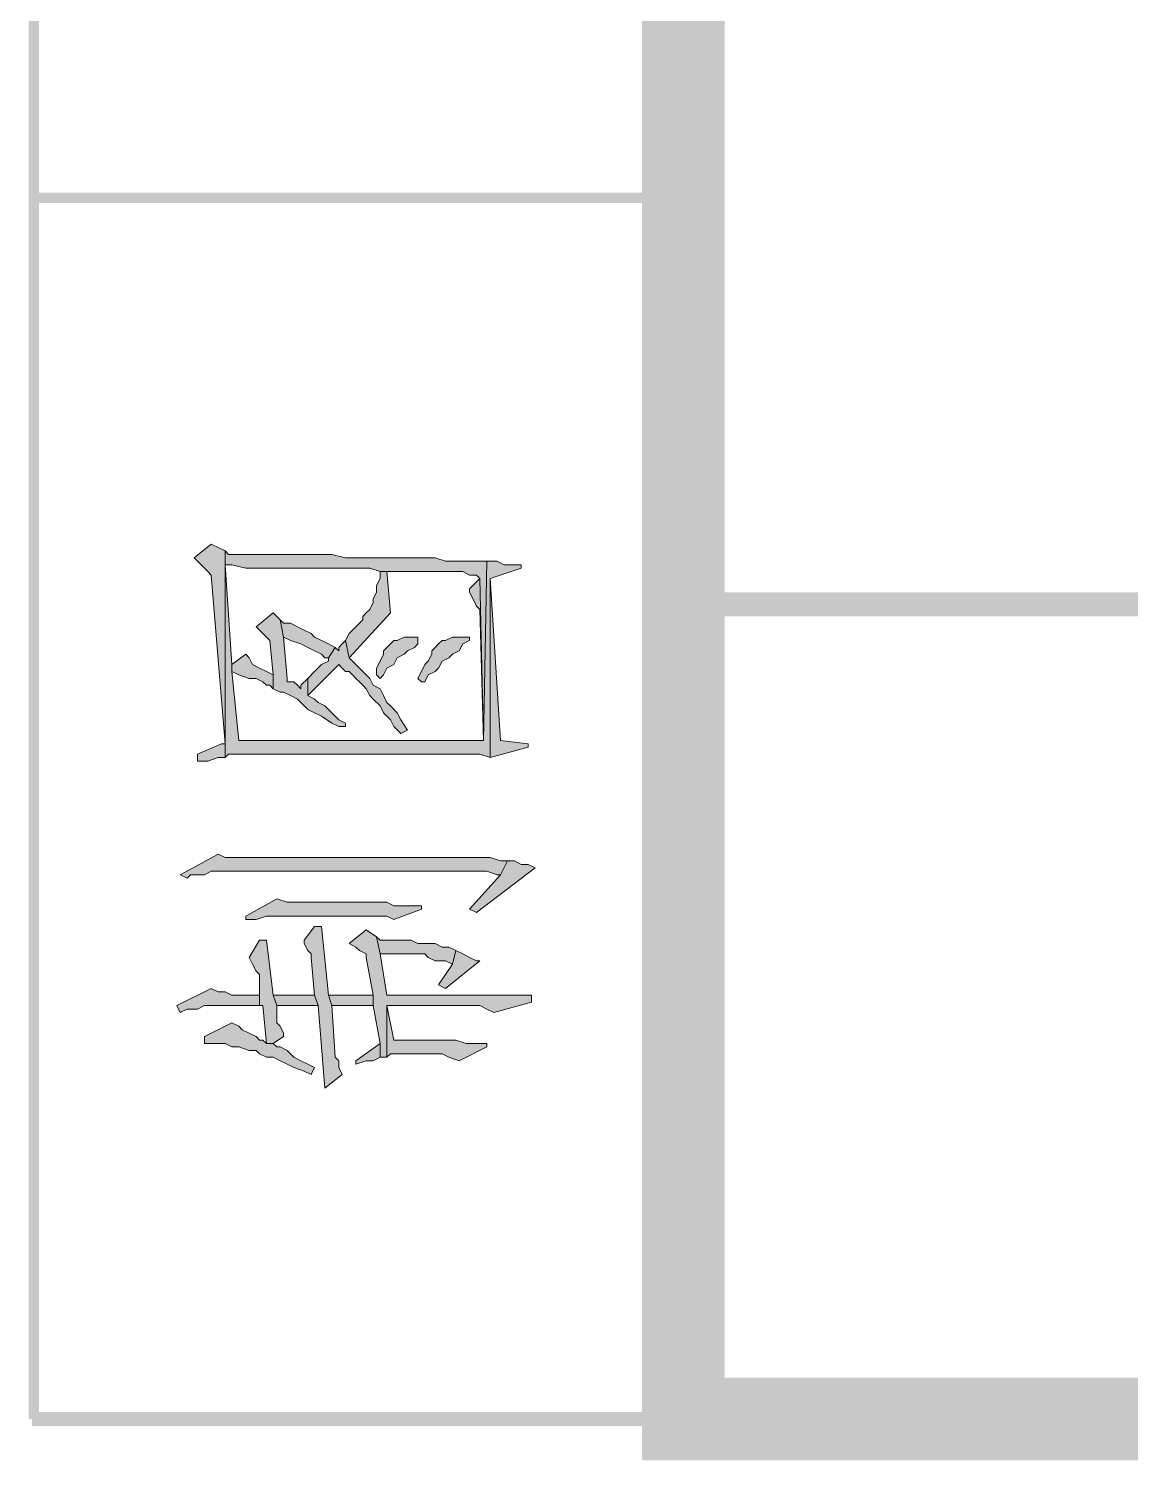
# Model space of a CAD drawing. Header units: inches. Extents: x 20 to 409, y 5 to 283.
# Drawn here: x 20.29 to 33.82, y 5.1 to 22.69 of the extents above; entities that cross this region are included whole.
import ezdxf

# ---------------------------------------------------------------- set-up
doc = ezdxf.new("R2010")
doc.units = ezdxf.units.IN
doc.header["$MEASUREMENT"] = 0
doc.layers.add('C00-00-00', color=7, linetype='Continuous')

msp = doc.modelspace()

# ---------------------------------------------------------------- hatches: boundary and pattern name
at = {"layer": 'C00-00-00'}
h = msp.add_hatch(color=0, dxfattribs=at)
h.dxf.hatch_style = 2
h.paths.add_polyline_path([(28.838, 282.085), (27.822, 283.101), (28.838, 6.114)])
h = msp.add_hatch(color=0, dxfattribs=at)
h.dxf.hatch_style = 2
h.paths.add_polyline_path([(27.822, 283.101), (28.838, 6.114), (27.822, 5.098)])
h = msp.add_hatch(color=0, dxfattribs=at)
h.dxf.hatch_style = 2
h.paths.add_polyline_path([(20.414, 282.593), (20.287, 282.593), (20.414, 5.606)])
h = msp.add_hatch(color=0, dxfattribs=at)
h.dxf.hatch_style = 2
h.paths.add_polyline_path([(20.287, 282.593), (20.414, 5.606), (20.287, 5.606)])
h = msp.add_hatch(color=0, dxfattribs=at)
h.dxf.hatch_style = 2
h.paths.add_polyline_path([(20.329, 20.676), (20.329, 20.549), (28.33, 20.676)])
h = msp.add_hatch(color=0, dxfattribs=at)
h.dxf.hatch_style = 2
h.paths.add_polyline_path([(20.329, 20.549), (28.33, 20.676), (28.33, 20.549)])
h = msp.add_hatch(color=0, dxfattribs=at)
h.dxf.hatch_style = 2
h.paths.add_polyline_path([(22.319, 16.189), (22.361, 16.147), (22.446, 16.062), (22.488, 16.02), (22.53, 15.977), (22.7, 13.903), (22.7, 16.274), (22.615, 16.316), (22.53, 16.358)])
h = msp.add_hatch(color=0, dxfattribs=at)
h.dxf.hatch_style = 2
h.paths.add_polyline_path([(22.361, 13.776), (22.361, 13.691), (22.488, 13.691), (22.615, 13.734), (22.7, 13.734), (22.7, 16.104), (22.784, 16.104), (22.954, 16.062), (24.478, 16.062), (24.605, 16.02), (25.113, 16.02), (25.197, 16.02), (25.621, 16.02), (25.705, 15.977), (25.79, 15.977), (25.832, 15.935), (25.875, 13.945), (25.917, 16.147), (25.409, 16.147), (25.282, 16.189), (24.181, 16.189), (24.012, 16.231), (22.742, 16.231), (22.7, 16.274), (22.7, 13.903), (22.657, 13.903)])
h = msp.add_hatch(color=0, dxfattribs=at)
h.dxf.hatch_style = 2
h.paths.add_polyline_path([(22.7, 13.734), (22.742, 13.776), (25.113, 13.776), (25.24, 13.776), (25.832, 13.776), (25.959, 13.734), (25.959, 15.935), (26.34, 16.062), (26.34, 16.104), (26.298, 16.104), (26.129, 16.104), (26.044, 16.147), (25.917, 16.147), (25.875, 13.945), (22.869, 13.945), (22.784, 14.792), (22.784, 14.877), (22.7, 16.104)])
h = msp.add_hatch(color=0, dxfattribs=at)
h.dxf.hatch_style = 2
h.paths.add_polyline_path([(24.181, 15.173), (24.224, 14.961), (24.732, 15.512), (24.689, 16.02), (24.605, 16.02), (24.605, 15.935), (24.562, 15.85), (24.562, 15.766), (24.52, 15.681), (24.52, 15.639), (24.478, 15.554), (24.435, 15.512), (24.393, 15.469), (24.393, 15.427), (24.351, 15.385), (24.308, 15.342), (24.266, 15.3), (24.224, 15.258)])
h = msp.add_hatch(color=0, dxfattribs=at)
h.dxf.hatch_style = 2
h.paths.add_polyline_path([(25.705, 15.808), (25.705, 15.766), (25.748, 15.681), (25.79, 15.596), (25.832, 15.554), (25.875, 13.945), (25.832, 15.935)])
h = msp.add_hatch(color=0, dxfattribs=at)
h.dxf.hatch_style = 2
h.paths.add_polyline_path([(25.959, 13.734), (26.425, 13.861), (26.425, 13.903), (26.086, 13.945), (25.959, 15.935)])
h = msp.add_hatch(color=0, dxfattribs=at)
h.dxf.hatch_style = 2
h.paths.add_polyline_path([(28.33, 15.766), (28.33, 15.469), (408.314, 15.766)])
h = msp.add_hatch(color=0, dxfattribs=at)
h.dxf.hatch_style = 2
h.paths.add_polyline_path([(28.33, 15.469), (408.314, 15.766), (408.314, 15.469)])
h = msp.add_hatch(color=0, dxfattribs=at)
h.dxf.hatch_style = 2
h.paths.add_polyline_path([(23.081, 15.342), (23.165, 15.258), (23.208, 15.215), (23.25, 15.173), (23.292, 14.75), (23.292, 14.58), (23.377, 14.538), (23.419, 14.538), (23.504, 14.496), (23.589, 14.453), (23.631, 14.411), (23.716, 14.326), (23.8, 14.284), (23.885, 14.242), (24.012, 14.157), (24.097, 14.115), (24.181, 14.115), (24.181, 14.157), (24.097, 14.199), (24.012, 14.284), (23.927, 14.369), (23.843, 14.411), (23.8, 14.453), (23.716, 14.496), (23.716, 14.707), (23.631, 14.623), (23.631, 14.58), (23.589, 14.623), (23.546, 14.665), (23.462, 14.665), (23.462, 14.707), (23.419, 15.215), (23.377, 15.427), (23.292, 15.512)])
h = msp.add_hatch(color=0, dxfattribs=at)
h.dxf.hatch_style = 2
h.paths.add_polyline_path([(23.377, 15.427), (23.419, 15.215), (23.504, 15.173), (23.631, 15.131), (23.716, 15.088), (23.8, 15.046), (23.885, 15.004), (23.927, 14.961), (23.97, 14.961), (24.054, 15.088), (23.97, 15.131), (23.885, 15.173), (23.8, 15.215), (23.758, 15.258), (23.673, 15.3), (23.589, 15.342), (23.504, 15.385), (23.419, 15.385)])
h = msp.add_hatch(color=0, dxfattribs=at)
h.dxf.hatch_style = 2
h.paths.add_polyline_path([(23.716, 14.707), (23.716, 14.496), (24.097, 14.877), (24.139, 14.834), (24.181, 14.792), (24.224, 14.792), (24.266, 14.75), (24.308, 14.707), (24.351, 14.665), (24.393, 14.623), (24.435, 14.58), (24.478, 14.496), (24.52, 14.453), (24.605, 14.369), (24.647, 14.284), (24.732, 14.199), (24.774, 14.115), (24.859, 14.03), (24.943, 14.072), (24.859, 14.199), (24.816, 14.284), (24.732, 14.369), (24.689, 14.411), (24.647, 14.496), (24.605, 14.58), (24.52, 14.623), (24.478, 14.707), (24.435, 14.75), (24.393, 14.792), (24.351, 14.834), (24.308, 14.877), (24.266, 14.919), (24.224, 14.961), (24.181, 15.173), (24.139, 15.131), (24.097, 15.088), (24.097, 15.046), (24.054, 15.088), (23.97, 14.961), (23.97, 14.919), (23.885, 14.877), (23.8, 14.792)])
h = msp.add_hatch(color=0, dxfattribs=at)
h.dxf.hatch_style = 2
h.paths.add_polyline_path([(24.562, 14.75), (24.605, 14.707), (24.647, 14.75), (24.689, 14.834), (24.774, 14.877), (24.816, 14.961), (24.901, 15.004), (24.943, 15.046), (25.028, 15.088), (25.07, 15.131), (25.07, 15.215), (24.986, 15.215), (24.901, 15.215), (24.816, 15.173), (24.774, 15.173), (24.732, 15.131), (24.689, 15.088), (24.647, 15.046), (24.647, 15.004), (24.605, 14.919), (24.562, 14.834)])
h = msp.add_hatch(color=0, dxfattribs=at)
h.dxf.hatch_style = 2
h.paths.add_polyline_path([(25.07, 14.707), (25.113, 14.665), (25.155, 14.665), (25.197, 14.75), (25.282, 14.792), (25.324, 14.834), (25.367, 14.919), (25.451, 14.961), (25.494, 15.004), (25.578, 15.046), (25.621, 15.131), (25.705, 15.173), (25.705, 15.215), (25.621, 15.215), (25.494, 15.215), (25.409, 15.173), (25.367, 15.173), (25.324, 15.131), (25.282, 15.088), (25.24, 15.046), (25.24, 15.004), (25.197, 14.919), (25.155, 14.877), (25.113, 14.792)])
h = msp.add_hatch(color=0, dxfattribs=at)
h.dxf.hatch_style = 2
h.paths.add_polyline_path([(22.784, 14.877), (22.784, 14.792), (22.869, 14.75), (22.996, 14.707), (23.081, 14.707), (23.165, 14.665), (23.208, 14.623), (23.25, 14.623), (23.292, 14.58), (23.292, 14.75), (23.208, 14.792), (23.123, 14.834), (23.038, 14.877), (22.996, 14.961), (22.954, 15.004)])
h = msp.add_hatch(color=0, dxfattribs=at)
h.dxf.hatch_style = 2
h.paths.add_polyline_path([(22.149, 12.294), (22.234, 12.252), (22.276, 12.294), (22.446, 12.294), (22.53, 12.337), (25.917, 12.337), (26.044, 12.294), (26.086, 12.294), (26.171, 12.464), (26.086, 12.464), (25.959, 12.506), (24.689, 12.506), (24.562, 12.506), (22.7, 12.506), (22.615, 12.548)])
h = msp.add_hatch(color=0, dxfattribs=at)
h.dxf.hatch_style = 2
h.paths.add_polyline_path([(25.705, 11.871), (25.79, 11.829), (26.51, 12.379), (26.425, 12.421), (26.34, 12.421), (26.256, 12.464), (26.171, 12.464), (26.086, 12.294)])
h = msp.add_hatch(color=0, dxfattribs=at)
h.dxf.hatch_style = 2
h.paths.add_polyline_path([(22.954, 11.786), (22.954, 11.744), (22.996, 11.744), (23.081, 11.744), (23.208, 11.786), (24.689, 11.786), (24.774, 11.744), (25.113, 11.871), (25.113, 11.913), (25.07, 11.913), (24.774, 11.913), (24.689, 11.956), (23.462, 11.956), (23.335, 11.998)])
h = msp.add_hatch(color=0, dxfattribs=at)
h.dxf.hatch_style = 2
h.paths.add_polyline_path([(23.673, 11.49), (23.673, 11.448), (23.716, 11.363), (23.758, 11.321), (23.758, 11.278), (23.8, 10.813), (23.843, 10.686), (23.927, 9.67), (24.139, 9.839), (24.097, 9.924), (24.097, 10.008), (24.054, 10.051), (24.012, 10.686), (23.97, 10.813), (23.885, 11.659), (23.8, 11.659)])
h = msp.add_hatch(color=0, dxfattribs=at)
h.dxf.hatch_style = 2
h.paths.add_polyline_path([(24.224, 11.448), (24.308, 11.405), (24.351, 11.363), (24.435, 11.321), (24.435, 11.278), (24.52, 10.813), (24.52, 10.686), (24.605, 10.22), (24.605, 10.051), (24.689, 10.051), (24.689, 10.686), (24.816, 10.686), (25.748, 10.686), (25.832, 10.686), (25.917, 10.643), (26.002, 10.601), (26.467, 10.728), (26.467, 10.813), (25.832, 10.813), (24.689, 10.813), (24.605, 11.321), (24.562, 11.532), (24.435, 11.617)])
h = msp.add_hatch(color=0, dxfattribs=at)
h.dxf.hatch_style = 2
h.paths.add_polyline_path([(22.996, 11.278), (23.038, 11.194), (23.081, 11.109), (23.123, 11.067), (23.123, 10.686), (23.165, 10.686), (23.208, 10.22), (23.292, 10.22), (23.419, 10.305), (23.419, 10.347), (23.377, 10.432), (23.335, 10.474), (23.335, 10.686), (23.292, 10.813), (23.208, 11.49), (23.123, 11.49)])
h = msp.add_hatch(color=0, dxfattribs=at)
h.dxf.hatch_style = 2
h.paths.add_polyline_path([(24.562, 11.532), (24.605, 11.321), (25.155, 11.321), (25.197, 11.278), (25.282, 11.236), (25.409, 11.236), (25.494, 11.194), (25.536, 11.363), (25.451, 11.405), (25.367, 11.405), (25.282, 11.448), (25.07, 11.448), (24.986, 11.49), (24.605, 11.49)])
h = msp.add_hatch(color=0, dxfattribs=at)
h.dxf.hatch_style = 2
h.paths.add_polyline_path([(25.324, 10.94), (25.409, 10.897), (25.832, 11.236), (25.79, 11.236), (25.705, 11.278), (25.621, 11.321), (25.536, 11.363), (25.494, 11.194)])
h = msp.add_hatch(color=0, dxfattribs=at)
h.dxf.hatch_style = 2
h.paths.add_polyline_path([(22.107, 10.686), (22.149, 10.601), (22.234, 10.643), (22.361, 10.643), (22.446, 10.686), (23.123, 10.686), (23.123, 10.813), (22.827, 10.813), (22.784, 10.813), (22.7, 10.855), (22.615, 10.855), (22.53, 10.897)])
h = msp.add_hatch(color=0, dxfattribs=at)
h.dxf.hatch_style = 2
h.paths.add_polyline_path([(23.292, 10.813), (23.335, 10.686), (23.843, 10.686), (23.8, 10.813)])
h = msp.add_hatch(color=0, dxfattribs=at)
h.dxf.hatch_style = 2
h.paths.add_polyline_path([(23.97, 10.813), (24.012, 10.686), (24.52, 10.686), (24.52, 10.813)])
h = msp.add_hatch(color=0, dxfattribs=at)
h.dxf.hatch_style = 2
h.paths.add_polyline_path([(24.689, 10.051), (24.732, 10.093), (25.367, 10.093), (25.451, 10.051), (25.578, 10.008), (25.917, 10.178), (25.917, 10.22), (25.875, 10.22), (25.663, 10.22), (25.536, 10.262), (24.859, 10.262), (24.774, 10.262), (24.689, 10.686)])
h = msp.add_hatch(color=0, dxfattribs=at)
h.dxf.hatch_style = 2
h.paths.add_polyline_path([(22.446, 10.305), (22.446, 10.22), (22.53, 10.22), (22.7, 10.22), (22.784, 10.178), (22.869, 10.178), (22.996, 10.135), (23.081, 10.135), (23.123, 10.093), (23.208, 10.051), (23.292, 10.051), (23.377, 10.008), (23.462, 9.966), (23.546, 9.924), (23.673, 9.881), (23.758, 9.839), (23.8, 9.924), (23.716, 9.966), (23.631, 10.008), (23.546, 10.051), (23.462, 10.135), (23.377, 10.178), (23.335, 10.178), (23.292, 10.22), (23.208, 10.22), (23.165, 10.262), (23.123, 10.262), (23.081, 10.305), (22.996, 10.347), (22.911, 10.389), (22.869, 10.432), (22.784, 10.474)])
h = msp.add_hatch(color=0, dxfattribs=at)
h.dxf.hatch_style = 2
h.paths.add_polyline_path([(24.308, 10.008), (24.308, 9.966), (24.435, 10.008), (24.52, 10.008), (24.605, 10.051), (24.605, 10.22)])
h = msp.add_hatch(color=0, dxfattribs=at)
h.dxf.hatch_style = 2
h.paths.add_polyline_path([(28.838, 6.114), (27.822, 5.098), (407.806, 6.114)])
h = msp.add_hatch(color=0, dxfattribs=at)
h.dxf.hatch_style = 2
h.paths.add_polyline_path([(27.822, 5.098), (407.806, 6.114), (408.822, 5.098)])
h = msp.add_hatch(color=0, dxfattribs=at)
h.dxf.hatch_style = 2
h.paths.add_polyline_path([(20.329, 5.69), (20.329, 5.521), (28.33, 5.69)])
h = msp.add_hatch(color=0, dxfattribs=at)
h.dxf.hatch_style = 2
h.paths.add_polyline_path([(20.329, 5.521), (28.33, 5.69), (28.33, 5.521)])

# ---------------------------------------------------------------- linework, layer by layer
at = {"layer": 'C00-00-00', "color": 0, "lineweight": 0}
for points in [[(22.319, 16.189), (22.361, 16.147), (22.446, 16.062), (22.488, 16.02), (22.53, 15.977), (22.7, 13.903), (22.7, 16.274), (22.615, 16.316), (22.53, 16.358)], [(22.361, 13.776), (22.361, 13.691), (22.488, 13.691), (22.615, 13.734), (22.7, 13.734), (22.7, 16.104), (22.784, 16.104), (22.954, 16.062), (24.478, 16.062), (24.605, 16.02), (25.113, 16.02), (25.197, 16.02), (25.621, 16.02), (25.705, 15.977), (25.79, 15.977), (25.832, 15.935), (25.875, 13.945), (25.917, 16.147), (25.409, 16.147), (25.282, 16.189), (24.181, 16.189), (24.012, 16.231), (22.742, 16.231), (22.7, 16.274), (22.7, 13.903), (22.657, 13.903)], [(22.7, 13.734), (22.742, 13.776), (25.113, 13.776), (25.24, 13.776), (25.832, 13.776), (25.959, 13.734), (25.959, 15.935), (26.34, 16.062), (26.34, 16.104), (26.298, 16.104), (26.129, 16.104), (26.044, 16.147), (25.917, 16.147), (25.875, 13.945), (22.869, 13.945), (22.784, 14.792), (22.784, 14.877), (22.7, 16.104)], [(24.181, 15.173), (24.224, 14.961), (24.732, 15.512), (24.689, 16.02), (24.605, 16.02), (24.605, 15.935), (24.562, 15.85), (24.562, 15.766), (24.52, 15.681), (24.52, 15.639), (24.478, 15.554), (24.435, 15.512), (24.393, 15.469), (24.393, 15.427), (24.351, 15.385), (24.308, 15.342), (24.266, 15.3), (24.224, 15.258)], [(25.705, 15.808), (25.705, 15.766), (25.748, 15.681), (25.79, 15.596), (25.832, 15.554), (25.875, 13.945), (25.832, 15.935)], [(25.959, 13.734), (26.425, 13.861), (26.425, 13.903), (26.086, 13.945), (25.959, 15.935)], [(23.081, 15.342), (23.165, 15.258), (23.208, 15.215), (23.25, 15.173), (23.292, 14.75), (23.292, 14.58), (23.377, 14.538), (23.419, 14.538), (23.504, 14.496), (23.589, 14.453), (23.631, 14.411), (23.716, 14.326), (23.8, 14.284), (23.885, 14.242), (24.012, 14.157), (24.097, 14.115), (24.181, 14.115), (24.181, 14.157), (24.097, 14.199), (24.012, 14.284), (23.927, 14.369), (23.843, 14.411), (23.8, 14.453), (23.716, 14.496), (23.716, 14.707), (23.631, 14.623), (23.631, 14.58), (23.589, 14.623), (23.546, 14.665), (23.462, 14.665), (23.462, 14.707), (23.419, 15.215), (23.377, 15.427), (23.292, 15.512)], [(23.377, 15.427), (23.419, 15.215), (23.504, 15.173), (23.631, 15.131), (23.716, 15.088), (23.8, 15.046), (23.885, 15.004), (23.927, 14.961), (23.97, 14.961), (24.054, 15.088), (23.97, 15.131), (23.885, 15.173), (23.8, 15.215), (23.758, 15.258), (23.673, 15.3), (23.589, 15.342), (23.504, 15.385), (23.419, 15.385)], [(23.716, 14.707), (23.716, 14.496), (24.097, 14.877), (24.139, 14.834), (24.181, 14.792), (24.224, 14.792), (24.266, 14.75), (24.308, 14.707), (24.351, 14.665), (24.393, 14.623), (24.435, 14.58), (24.478, 14.496), (24.52, 14.453), (24.605, 14.369), (24.647, 14.284), (24.732, 14.199), (24.774, 14.115), (24.859, 14.03), (24.943, 14.072), (24.859, 14.199), (24.816, 14.284), (24.732, 14.369), (24.689, 14.411), (24.647, 14.496), (24.605, 14.58), (24.52, 14.623), (24.478, 14.707), (24.435, 14.75), (24.393, 14.792), (24.351, 14.834), (24.308, 14.877), (24.266, 14.919), (24.224, 14.961), (24.181, 15.173), (24.139, 15.131), (24.097, 15.088), (24.097, 15.046), (24.054, 15.088), (23.97, 14.961), (23.97, 14.919), (23.885, 14.877), (23.8, 14.792)], [(24.562, 14.75), (24.605, 14.707), (24.647, 14.75), (24.689, 14.834), (24.774, 14.877), (24.816, 14.961), (24.901, 15.004), (24.943, 15.046), (25.028, 15.088), (25.07, 15.131), (25.07, 15.215), (24.986, 15.215), (24.901, 15.215), (24.816, 15.173), (24.774, 15.173), (24.732, 15.131), (24.689, 15.088), (24.647, 15.046), (24.647, 15.004), (24.605, 14.919), (24.562, 14.834)], [(25.07, 14.707), (25.113, 14.665), (25.155, 14.665), (25.197, 14.75), (25.282, 14.792), (25.324, 14.834), (25.367, 14.919), (25.451, 14.961), (25.494, 15.004), (25.578, 15.046), (25.621, 15.131), (25.705, 15.173), (25.705, 15.215), (25.621, 15.215), (25.494, 15.215), (25.409, 15.173), (25.367, 15.173), (25.324, 15.131), (25.282, 15.088), (25.24, 15.046), (25.24, 15.004), (25.197, 14.919), (25.155, 14.877), (25.113, 14.792)], [(22.784, 14.877), (22.784, 14.792), (22.869, 14.75), (22.996, 14.707), (23.081, 14.707), (23.165, 14.665), (23.208, 14.623), (23.25, 14.623), (23.292, 14.58), (23.292, 14.75), (23.208, 14.792), (23.123, 14.834), (23.038, 14.877), (22.996, 14.961), (22.954, 15.004)], [(22.149, 12.294), (22.234, 12.252), (22.276, 12.294), (22.446, 12.294), (22.53, 12.337), (25.917, 12.337), (26.044, 12.294), (26.086, 12.294), (26.171, 12.464), (26.086, 12.464), (25.959, 12.506), (24.689, 12.506), (24.562, 12.506), (22.7, 12.506), (22.615, 12.548)], [(25.705, 11.871), (25.79, 11.829), (26.51, 12.379), (26.425, 12.421), (26.34, 12.421), (26.256, 12.464), (26.171, 12.464), (26.086, 12.294)], [(22.954, 11.786), (22.954, 11.744), (22.996, 11.744), (23.081, 11.744), (23.208, 11.786), (24.689, 11.786), (24.774, 11.744), (25.113, 11.871), (25.113, 11.913), (25.07, 11.913), (24.774, 11.913), (24.689, 11.956), (23.462, 11.956), (23.335, 11.998)], [(23.673, 11.49), (23.673, 11.448), (23.716, 11.363), (23.758, 11.321), (23.758, 11.278), (23.8, 10.813), (23.843, 10.686), (23.927, 9.67), (24.139, 9.839), (24.097, 9.924), (24.097, 10.008), (24.054, 10.051), (24.012, 10.686), (23.97, 10.813), (23.885, 11.659), (23.8, 11.659)], [(24.224, 11.448), (24.308, 11.405), (24.351, 11.363), (24.435, 11.321), (24.435, 11.278), (24.52, 10.813), (24.52, 10.686), (24.605, 10.22), (24.605, 10.051), (24.689, 10.051), (24.689, 10.686), (24.816, 10.686), (25.748, 10.686), (25.832, 10.686), (25.917, 10.643), (26.002, 10.601), (26.467, 10.728), (26.467, 10.813), (25.832, 10.813), (24.689, 10.813), (24.605, 11.321), (24.562, 11.532), (24.435, 11.617)], [(22.996, 11.278), (23.038, 11.194), (23.081, 11.109), (23.123, 11.067), (23.123, 10.686), (23.165, 10.686), (23.208, 10.22), (23.292, 10.22), (23.419, 10.305), (23.419, 10.347), (23.377, 10.432), (23.335, 10.474), (23.335, 10.686), (23.292, 10.813), (23.208, 11.49), (23.123, 11.49)], [(24.562, 11.532), (24.605, 11.321), (25.155, 11.321), (25.197, 11.278), (25.282, 11.236), (25.409, 11.236), (25.494, 11.194), (25.536, 11.363), (25.451, 11.405), (25.367, 11.405), (25.282, 11.448), (25.07, 11.448), (24.986, 11.49), (24.605, 11.49)], [(25.324, 10.94), (25.409, 10.897), (25.832, 11.236), (25.79, 11.236), (25.705, 11.278), (25.621, 11.321), (25.536, 11.363), (25.494, 11.194)], [(22.107, 10.686), (22.149, 10.601), (22.234, 10.643), (22.361, 10.643), (22.446, 10.686), (23.123, 10.686), (23.123, 10.813), (22.827, 10.813), (22.784, 10.813), (22.7, 10.855), (22.615, 10.855), (22.53, 10.897)], [(23.292, 10.813), (23.335, 10.686), (23.843, 10.686), (23.8, 10.813)], [(23.97, 10.813), (24.012, 10.686), (24.52, 10.686), (24.52, 10.813)], [(24.689, 10.051), (24.732, 10.093), (25.367, 10.093), (25.451, 10.051), (25.578, 10.008), (25.917, 10.178), (25.917, 10.22), (25.875, 10.22), (25.663, 10.22), (25.536, 10.262), (24.859, 10.262), (24.774, 10.262), (24.689, 10.686)], [(22.446, 10.305), (22.446, 10.22), (22.53, 10.22), (22.7, 10.22), (22.784, 10.178), (22.869, 10.178), (22.996, 10.135), (23.081, 10.135), (23.123, 10.093), (23.208, 10.051), (23.292, 10.051), (23.377, 10.008), (23.462, 9.966), (23.546, 9.924), (23.673, 9.881), (23.758, 9.839), (23.8, 9.924), (23.716, 9.966), (23.631, 10.008), (23.546, 10.051), (23.462, 10.135), (23.377, 10.178), (23.335, 10.178), (23.292, 10.22), (23.208, 10.22), (23.165, 10.262), (23.123, 10.262), (23.081, 10.305), (22.996, 10.347), (22.911, 10.389), (22.869, 10.432), (22.784, 10.474)], [(24.308, 10.008), (24.308, 9.966), (24.435, 10.008), (24.52, 10.008), (24.605, 10.051), (24.605, 10.22)]]:
    msp.add_lwpolyline(points, close=True, dxfattribs=at)

doc.saveas('drawing.dxf')
